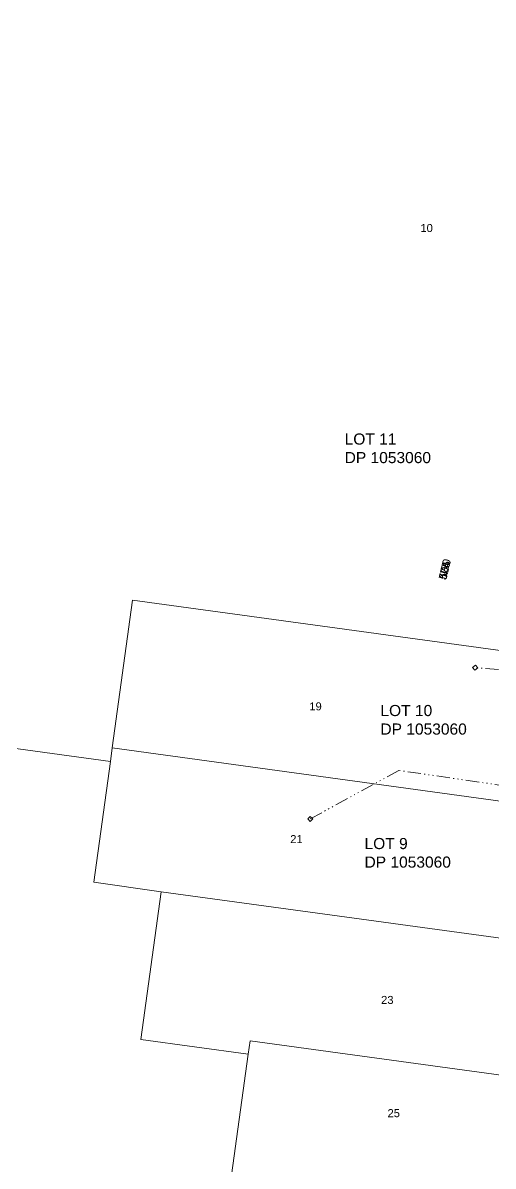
# Model space of a CAD drawing. Header units: metres. Extents: x 301012 to 305396, y 6240778 to 6244350.
# Drawn here: x 302844.1 to 302949.8, y 6242755 to 6243012.1 of the extents above; entities that cross this region are included whole.
import ezdxf
from ezdxf.enums import TextEntityAlignment as Align

# ---------------------------------------------------------------- set-up
doc = ezdxf.new("R2010")
doc.units = ezdxf.units.M
doc.linetypes.add('PHANTOMX2', pattern=[6.6, 3, -0.75, 0.2, -0.75, 0.2, -0.75, 0.2, -0.75])
doc.layers.get('0').update_dxf_attribs({"color": 6})
for name, color, linetype, lineweight in [('Cadastre Land Parcels_SP_EXT', 118, 'Continuous', 15), ('Mains_HV_EXT', 13, 'Continuous', 25), ('Mains_TR_EXT', 211, 'Continuous', 25), ('Services_SP_EXT', 42, 'PHANTOMX2', 20)]:
    doc.layers.add(name, color=color, linetype=linetype, lineweight=lineweight)
doc.layers.add('Notes_SP_MISC', color=7, linetype='Continuous')
doc.styles.add('ieISOCP', font='arial.ttf', dxfattribs={"height": 1.5})
doc.styles.get("Standard").update_dxf_attribs({"font": 'arial.ttf'})

# ---------------------------------------------------------------- blocks, each defined once
blk = doc.blocks.new('CCP_EXT')
at = {"flags": 9}
blk.add_attdef('NOTES', text='', height=0.2, dxfattribs=at).set_placement((0, -2), align=Align.MIDDLE_LEFT)
blk.add_wipeout([(0, 0.57), (0.57, 0), (0, -0.57), (-0.57, 0)])
blk.add_lwpolyline([(-0.57, 0), (0, 0.57), (0.57, 0), (0, -0.57), (-0.57, 0)])
at = {"flags": 1}
blk.add_attdef('Z', (0, 0), '', height=0.2, dxfattribs=at)
at = {"flags": 9}
for tag, p in [('CCP_TYPE', (0, 0)), ('CONSTRUCTED_VOLTAGE', (0, -0.2)), ('OPERATING_VOLTAGE', (0, -0.6)), ('ORIENTATION', (0, -0.8)), ('OWNED_BY', (0, -1)), ('STATE', (0, -1.8)), ('NO_PHASES', (0, -0.4)), ('USAGE', (0, -1.2)), ('LEGEND', (0, -1.4)), ('LIFE_SUPPORT', (0, -1.6))]:
    blk.add_attdef(tag, text='', height=0.2, dxfattribs=at).set_placement(p, align=Align.MIDDLE_LEFT)

msp = doc.modelspace()

# ---------------------------------------------------------------- linework, layer by layer
at = {"layer": 'Cadastre Land Parcels_SP_EXT', "linetype": 'Continuous'}
for points in [[(302992.48, 6242902.05), (303009.57, 6243026.81), (303009.2, 6243027.3), (303008.66, 6243027.88), (303008.05, 6243028.4), (303007.4, 6243028.86), (303006.7, 6243029.24), (303005.96, 6243029.55), (303005.2, 6243029.78), (303004.41, 6243029.93), (303004.3, 6243029.94), (302813.12, 6243056.08), (302806.25, 6243006.01), (302791.42, 6242897.86), (302785.77, 6242856.71), (302826, 6242851.2), (302863.74, 6242846.03), (302864.16, 6242849.05), (302868.72, 6242882.26), (302987.55, 6242865.99), (302992.48, 6242902.05)], [(302987.55, 6242865.99), (302868.72, 6242882.26), (302864.16, 6242849.05), (302983.05, 6242832.75), (302987.55, 6242865.99)], [(302983.05, 6242832.75), (302864.16, 6242849.05), (302863.74, 6242846.03), (302860.02, 6242818.84), (302875.13, 6242816.73), (302978.9, 6242802.53), (302983.05, 6242832.75)], [(302978.9, 6242802.53), (302875.13, 6242816.73), (302870.57, 6242783.53), (302894.75, 6242780.21), (302895.16, 6242783.19), (302976.73, 6242772.04), (302980.88, 6242802.26), (302978.9, 6242802.53)], [(302976.73, 6242772.04), (302895.16, 6242783.19), (302894.75, 6242780.21), (302890.99, 6242752.97), (302972.56, 6242741.81), (302976.73, 6242772.04)]]:
    msp.add_lwpolyline(points, close=True, dxfattribs=at)
msp.add_lwpolyline([(302890.99, 6242752.97), (302894.75, 6242780.21), (302870.57, 6242783.53), (302875.13, 6242816.73), (302860.02, 6242818.84), (302863.74, 6242846.03), (302826, 6242851.2)], dxfattribs=at)

# ---------------------------------------------------------------- texts
at = {"layer": 'Cadastre Land Parcels_SP_EXT'}
for s, p in [('10', (302933.43, 6242965.05)), ('19', (302908.46, 6242857.51)), ('21', (302904.17, 6242827.66)), ('23', (302924.59, 6242791.5)), ('25', (302926.04, 6242766.04))]:
    msp.add_text(s, height=1.8, dxfattribs=at).set_placement(p)
at = {"layer": 'Mains_HV_EXT'}
for s in ['N50', '505']:
    msp.add_text(s, height=1.8, rotation=76.5155, dxfattribs=at).set_placement((302939.26, 6242886.81))
at = {"layer": 'Mains_TR_EXT'}
for s in ['505', 'J74']:
    msp.add_text(s, height=1.8, rotation=76.558, dxfattribs=at).set_placement((302939.24, 6242886.76))
at = {"layer": 'Notes_SP_MISC', "color": 2, "char_height": 2.5, "attachment_point": 1, "style": 'ieISOCP'}
for s, insert in [('LOT 11\\PDP 1053060', (302916.4, 6242919.76)), ('LOT 10\\PDP 1053060', (302924.44, 6242858.72)), ('LOT 9\\PDP 1053060', (302920.87, 6242828.81))]:
    msp.add_mtext_dynamic_manual_height_columns(s, width=27.6755, gutter_width=7.5, heights=[0], dxfattribs=dict(at, insert=insert))

# ---------------------------------------------------------------- next in the draw order: block references
at = {"layer": 'Services_SP_EXT', "rotation": 355.8365427674756}
msp.add_blockref('CCP_EXT', (302945.74, 6242867.12), dxfattribs=at)
at = {"layer": 'Services_SP_EXT'}
msp.add_blockref('CCP_EXT', (302908.67, 6242833.1), dxfattribs=at)

# ---------------------------------------------------------------- next in the draw order: linework, layer by layer
for points in [[(302964.18, 6242865.69), (302945.74, 6242867.12)], [(302985.48, 6242806.56), (302959.67, 6242839.47), (302928.61, 6242844), (302908.67, 6242833.1)]]:
    msp.add_lwpolyline(points, dxfattribs=at)

doc.saveas('drawing.dxf')
